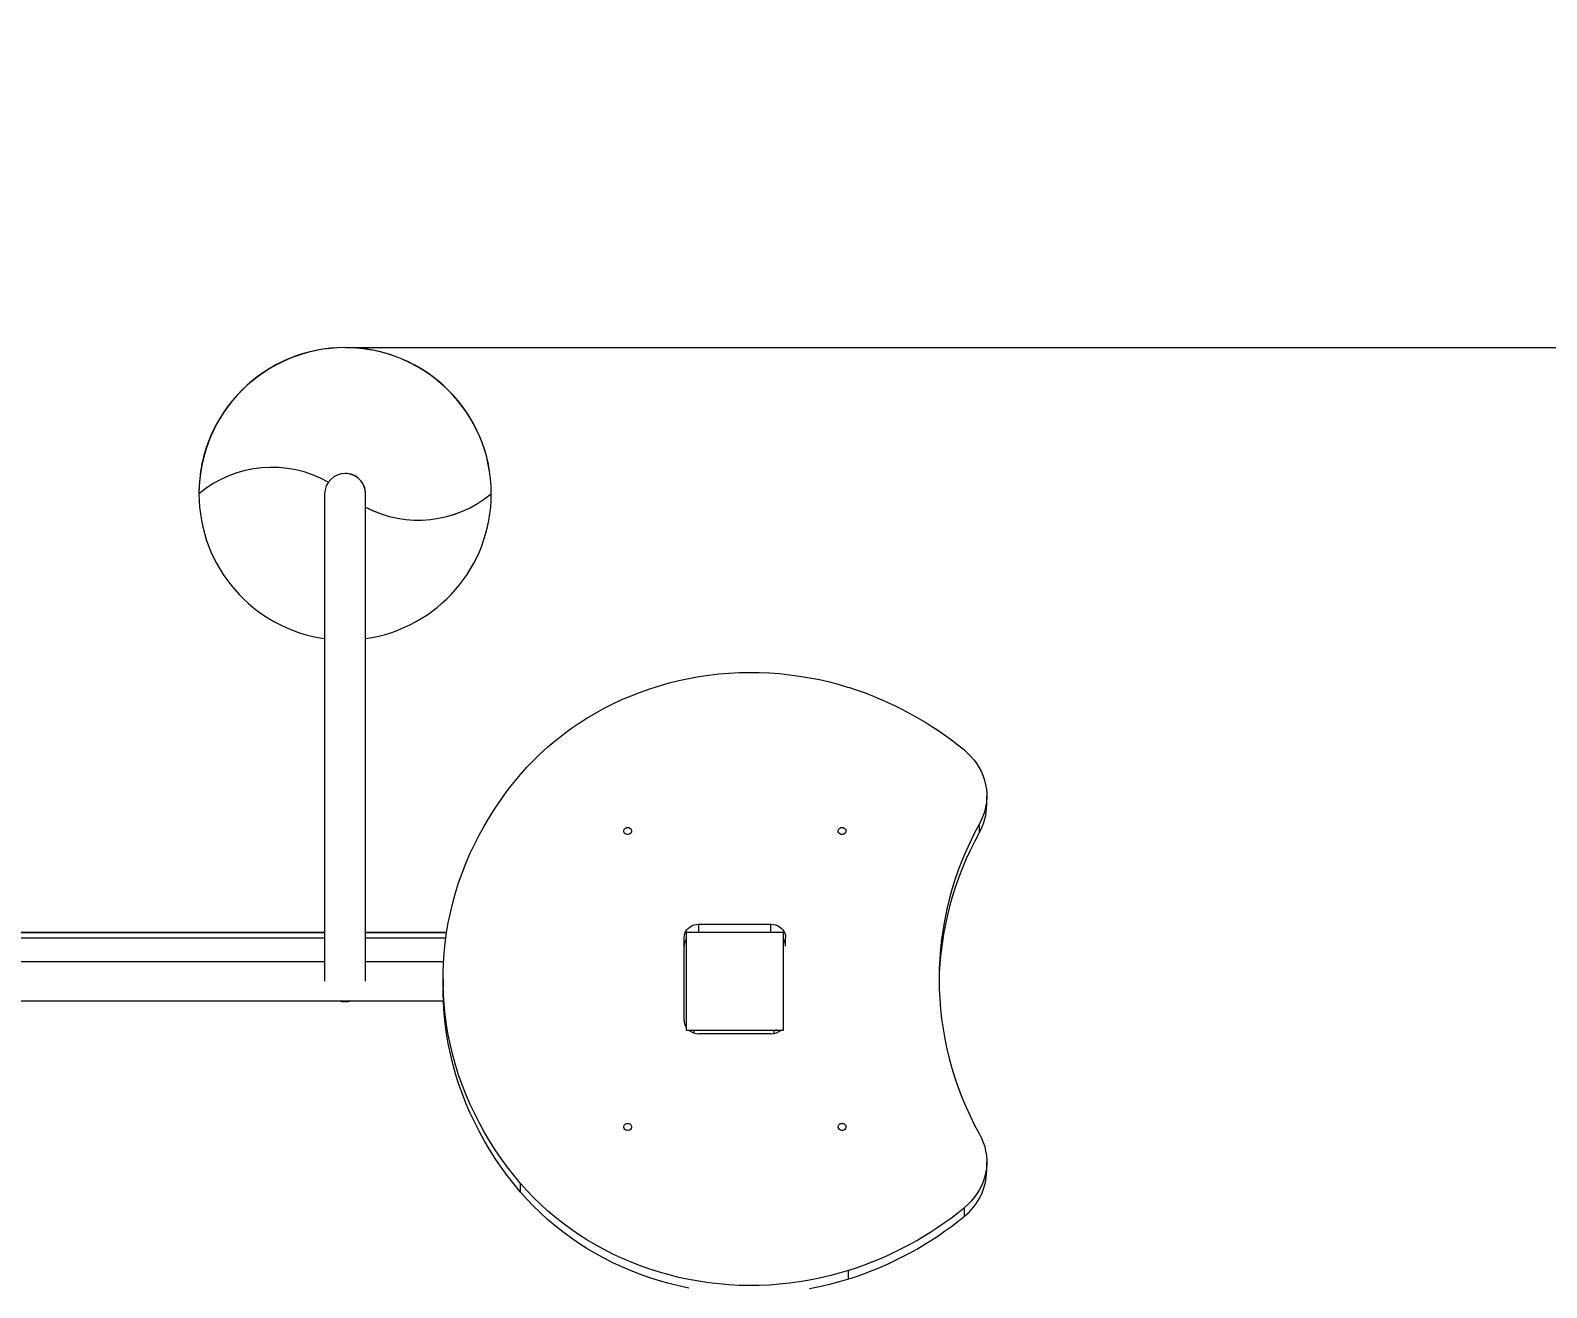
# Model space of a CAD drawing. Header units: millimetres. Extents: x -5713 to 5719, y -6024 to 5481.
# Drawn here: x -935 to 621, y 3016 to 4306 of the extents above; entities that cross this region are included whole.
import ezdxf

# ---------------------------------------------------------------- set-up
doc = ezdxf.new("R2010")
doc.units = ezdxf.units.MM
for name, color, linetype in [('DIKOM_ОБЪЕКТ', 7, 'Continuous'), ('DIKOM_РАЗМЕР_ЗОНА', 7, 'Continuous'), ('DIKOM_РАЗМЕР_ОБЪЕКТА', 7, 'Continuous')]:
    doc.layers.add(name, color=color, linetype=linetype)
doc.styles.add('style1', font='arial.ttf', dxfattribs={"width": 0.8})
doc.dimstyles.new('1-50', dxfattribs={"dimtxt": 300, "dimasz": 200, "dimexe": 100, "dimexo": 0, "dimgap": 100, "dimtad": 1, "dimdec": 0, "dimtxsty": 'style1', "dimcen": 0, "dimclrd": 7, "dimclre": 7, "dimadec": 1, "dimazin": 2, "dimtfac": 1, "dimtdec": 0, "dimtmove": 1, "dimatfit": 3, "dimfxl": 0, "dimlwd": 25, "dimlwe": 18, "dimarcsym": 0})

# ---------------------------------------------------------------- blocks, each defined once
blk = doc.blocks.new('*D15')
at = {"layer": 'Defpoints', "color": 0, "transparency": 16777216}
for p in [(-612.3, 3980.9), (4699.9, 3980.9), (684.2, -2271.4)]:
    blk.add_point(p, dxfattribs=at)
at = {"layer": 'DIKOM_РАЗМЕР_ОБЪЕКТА', "color": 7, "lineweight": 18, "transparency": 16777216}
for p, q in [((-612.3, 3980.9), (4799.9, 3980.9)), ((684.2, -2271.4), (4799.9, -2271.4))]:
    blk.add_line(p, q, dxfattribs=at)
at = {"layer": 'DIKOM_РАЗМЕР_ОБЪЕКТА', "color": 7, "lineweight": 25, "transparency": 16777216}
blk.add_line((4699.9, -2071.4), (4699.9, 3780.9), dxfattribs=at)
at = {"layer": 'DIKOM_РАЗМЕР_ОБЪЕКТА', "color": 7, "transparency": 16777216}
for points in [[(4666.5, 3780.9), (4733.2, 3780.9), (4699.9, 3980.9)], [(4666.5, -2071.4), (4733.2, -2071.4), (4699.9, -2271.4)]]:
    blk.add_solid(points, dxfattribs=at)
at = {"layer": 'DIKOM_РАЗМЕР_ОБЪЕКТА', "color": 0, "transparency": 16777216, "insert": (4446.7, 2209.9), "char_height": 300, "attachment_point": 5, "rotation": 90, "style": 'style1'}
blk.add_mtext('6250', dxfattribs=at)
blk = doc.blocks.new('*D13')
at = {"layer": 'Defpoints', "color": 0, "transparency": 16777216}
for p in [(-612.2, 5480.9), (971.7, -4271.4), (5619.4, -4271.4)]:
    blk.add_point(p, dxfattribs=at)
at = {"layer": 'DIKOM_РАЗМЕР_ЗОНА', "color": 7, "lineweight": 18, "transparency": 16777216}
for p, q in [((-612.2, 5480.9), (5719.4, 5480.9)), ((971.7, -4271.4), (5719.4, -4271.4))]:
    blk.add_line(p, q, dxfattribs=at)
at = {"layer": 'DIKOM_РАЗМЕР_ЗОНА', "color": 7, "lineweight": 25, "transparency": 16777216}
blk.add_line((5619.4, 5280.9), (5619.4, -4071.4), dxfattribs=at)
at = {"layer": 'DIKOM_РАЗМЕР_ЗОНА', "color": 7, "transparency": 16777216}
for points in [[(5586, 5280.9), (5652.7, 5280.9), (5619.4, 5480.9)], [(5586, -4071.4), (5652.7, -4071.4), (5619.4, -4271.4)]]:
    blk.add_solid(points, dxfattribs=at)
at = {"layer": 'DIKOM_РАЗМЕР_ЗОНА', "color": 0, "transparency": 16777216, "insert": (5366.2, 2209.9), "char_height": 300, "attachment_point": 5, "rotation": 90, "style": 'style1'}
blk.add_mtext('9750', dxfattribs=at)

msp = doc.modelspace()

# ---------------------------------------------------------------- linework, layer by layer
at = {"layer": 'DIKOM_ОБЪЕКТ', "color": 7, "linetype": 'Continuous', "lineweight": 15}
for p, q in [((-762.2, 3831.2), (-762.2, 3831.2)), ((-462.2, 3830.7), (-462.2, 3831)), ((-462.2, 3831), (-462.2, 3831)), ((-462.2, 3830.7), (-462.2, 3831)), ((-462.2, 3831), (-462.2, 3831)), ((-462.2, 3830.9), (-462.2, 3830.9)), ((-462.2, 3830.6), (-462.2, 3830.6)), ((46.2, 3511.9), (46.2, 3520.8)), ((38.8, 3483.5), (38.8, 3492.4)), ((-633.2, 3380.9), (-952.2, 3380.9)), ((-952.2, 3380.9), (-633.2, 3380.9)), ((-508, 3380.9), (-591.2, 3380.9)), ((-591.2, 3380.9), (-508, 3380.9)), ((-262.2, 3380.7), (-262.2, 3380.8)), ((-162.2, 3380.7), (-262.2, 3380.7)), ((-262.2, 3380.7), (-262.2, 3280.7)), ((-249.2, 3389.3), (-175.2, 3389.3)), ((-249.2, 3380.4), (-249.2, 3389.3)), ((-175.2, 3380.4), (-175.2, 3389.3)), ((-162.2, 3380.7), (-162.2, 3380.8)), ((-162.2, 3280.7), (-162.2, 3380.7)), ((-633.2, 3374.9), (-952.2, 3374.9)), ((-508.9, 3374.9), (-591.2, 3374.9)), ((-264.2, 3290.5), (-264.2, 3375.7)), ((-264.2, 3366.8), (-264.2, 3375.7)), ((-264.2, 3290.5), (-264.2, 3366.8)), ((-162.2, 3283.8), (-162.2, 3373.6)), ((-160.2, 3366.8), (-160.2, 3375.7)), ((-633.2, 3350.8), (-962.2, 3350.8)), ((-511.2, 3350.8), (-591.2, 3350.8)), ((-511.7, 3333.1), (-511.7, 3324.2)), ((-962.2, 3310.8), (-511.4, 3310.8)), ((-262.2, 3280.7), (-162.2, 3280.7)), ((-175.2, 3276.9), (-249.2, 3276.9)), ((-162.2, 3280.7), (-162.2, 3280.8)), ((46.2, 3136.5), (46.2, 3145.4)), ((-432.1, 3114.4), (-432.1, 3123.2)), ((23.3, 3089.6), (23.3, 3098.5)), ((-95.5, 3025.2), (-95.5, 3034.1))]:
    msp.add_line(p, q, dxfattribs=at)
at = {"layer": 'DIKOM_ОБЪЕКТ', "color": 7, "linetype": 'Continuous', "lineweight": 15, "flags": 128}
for points in [[(-432.1, 3543), (-425.6, 3550.3), (-418.8, 3557.4), (-411.7, 3564.3), (-404.4, 3571), (-396.8, 3577.5), (-388.9, 3583.7), (-380.8, 3589.6), (-372.6, 3595.3), (-364.1, 3600.7), (-355.3, 3605.9), (-346.4, 3610.8), (-337.4, 3615.4), (-328.1, 3619.7), (-318.7, 3623.7), (-309.1, 3627.4), (-299.4, 3630.9), (-289.6, 3634), (-279.7, 3636.8), (-269.6, 3639.3), (-259.5, 3641.4), (-249.3, 3643.3), (-239, 3644.8), (-228.7, 3646), (-218.4, 3646.9), (-208, 3647.5), (-197.6, 3647.7), (-187.2, 3647.6), (-176.8, 3647.2), (-166.4, 3646.4), (-156.1, 3645.3), (-145.8, 3643.9), (-135.5, 3642.2), (-125.4, 3640.2), (-115.3, 3637.8), (-105.3, 3635.1), (-95.5, 3632.1)], [(23.3, 3567.7), (26.9, 3564.5), (30.3, 3561.1), (33.3, 3557.5), (36.1, 3553.7), (38.5, 3549.7), (40.7, 3545.5), (42.5, 3541.3), (43.9, 3536.9), (45, 3532.4), (45.8, 3527.9), (46.2, 3523.4), (46.2, 3518.8), (45.8, 3514.2), (45.1, 3509.7), (44.1, 3505.2), (42.7, 3500.8), (40.9, 3496.6), (38.8, 3492.4)], [(-432.1, 3123.2), (-439.1, 3131.6), (-445.8, 3140.2), (-452.2, 3149), (-458.3, 3157.9), (-464.1, 3167), (-469.6, 3176.3), (-474.8, 3185.7), (-479.6, 3195.2), (-484.2, 3204.9), (-488.4, 3214.7), (-492.2, 3224.6), (-495.7, 3234.6), (-498.9, 3244.8), (-501.7, 3255), (-504.2, 3265.2), (-506.3, 3275.6), (-508.1, 3285.9), (-509.5, 3296.4), (-510.6, 3306.8), (-511.3, 3317.3), (-511.7, 3327.8), (-511.7, 3338.4), (-511.3, 3348.9), (-510.6, 3359.4), (-509.5, 3369.8), (-508.1, 3380.3), (-506.3, 3390.6), (-504.2, 3401), (-501.7, 3411.2), (-498.9, 3421.4), (-495.7, 3431.6), (-492.2, 3441.6), (-488.4, 3451.5), (-484.2, 3461.3), (-479.6, 3471), (-474.8, 3480.5), (-469.6, 3489.9), (-464.1, 3499.2), (-458.3, 3508.3), (-452.2, 3517.2), (-445.8, 3526), (-439.1, 3534.6), (-432.1, 3543)], [(-322.2, 3488.6), (-321.1, 3488.4), (-320, 3487.9), (-319.1, 3487.2), (-318.5, 3486.3), (-318.3, 3485.2), (-318.3, 3484.1), (-318.8, 3483.1), (-319.5, 3482.3), (-320.5, 3481.7), (-321.6, 3481.3), (-322.8, 3481.3), (-324, 3481.7), (-325, 3482.3), (-325.7, 3483.1), (-326.1, 3484.1), (-326.2, 3485.2), (-326, 3486.3), (-325.4, 3487.2), (-324.5, 3487.9), (-323.4, 3488.4), (-322.2, 3488.6)], [(-102.2, 3488.6), (-101.1, 3488.4), (-100, 3487.9), (-99.1, 3487.2), (-98.5, 3486.3), (-98.3, 3485.2), (-98.3, 3484.1), (-98.8, 3483.1), (-99.5, 3482.3), (-100.5, 3481.7), (-101.6, 3481.3), (-102.8, 3481.3), (-104, 3481.7), (-105, 3482.3), (-105.7, 3483.1), (-106.1, 3484.1), (-106.2, 3485.2), (-106, 3486.3), (-105.4, 3487.2), (-104.5, 3487.9), (-103.4, 3488.4), (-102.2, 3488.6)], [(-264.2, 3375.7), (-264.1, 3377.8), (-263.5, 3379.9), (-262.6, 3381.8), (-261.4, 3383.6), (-259.8, 3385.3), (-258.1, 3386.7), (-256.1, 3387.8), (-253.9, 3388.6), (-251.6, 3389.1), (-249.2, 3389.3)], [(-175.2, 3389.3), (-172.9, 3389.1), (-170.6, 3388.6), (-168.4, 3387.8), (-166.4, 3386.7), (-164.6, 3385.3), (-163.1, 3383.6), (-161.9, 3381.8), (-161, 3379.9), (-160.4, 3377.8), (-160.2, 3375.7)], [(-432.1, 3114.4), (-439.1, 3122.7), (-445.8, 3131.3), (-452.2, 3140.1), (-458.3, 3149), (-464.1, 3158.1), (-469.6, 3167.4), (-474.8, 3176.8), (-479.6, 3186.4), (-484.2, 3196), (-488.4, 3205.8), (-492.2, 3215.8), (-495.7, 3225.8), (-498.9, 3235.9), (-501.7, 3246.1), (-504.2, 3256.3), (-506.3, 3266.7), (-508.1, 3277.1), (-509.5, 3287.5), (-510.6, 3298), (-511.3, 3308.5), (-511.7, 3319), (-511.7, 3324.2)], [(-254.2, 3280.7), (-254.2, 3280.5), (-254.2, 3279.9), (-254.2, 3279.2), (-254.2, 3278.3), (-254.2, 3277.7)], [(-172.2, 3280.7), (-172.2, 3280.5), (-172.2, 3279.9), (-172.2, 3279.2), (-172.2, 3278.3), (-172.2, 3277.4)], [(-322.2, 3184.9), (-321.1, 3184.7), (-320, 3184.3), (-319.1, 3183.5), (-318.5, 3182.6), (-318.3, 3181.5), (-318.3, 3180.5), (-318.8, 3179.5), (-319.5, 3178.6), (-320.5, 3178), (-321.6, 3177.7), (-322.8, 3177.7), (-324, 3178), (-325, 3178.6), (-325.7, 3179.5), (-326.1, 3180.5), (-326.2, 3181.5), (-326, 3182.6), (-325.4, 3183.5), (-324.5, 3184.3), (-323.4, 3184.7), (-322.2, 3184.9)], [(-102.2, 3184.9), (-101.1, 3184.7), (-100, 3184.3), (-99.1, 3183.5), (-98.5, 3182.6), (-98.3, 3181.5), (-98.3, 3180.5), (-98.8, 3179.5), (-99.5, 3178.6), (-100.5, 3178), (-101.6, 3177.7), (-102.8, 3177.7), (-104, 3178), (-105, 3178.6), (-105.7, 3179.5), (-106.1, 3180.5), (-106.2, 3181.5), (-106, 3182.6), (-105.4, 3183.5), (-104.5, 3184.3), (-103.4, 3184.7), (-102.2, 3184.9)], [(38.8, 3173.8), (40.9, 3169.6), (42.7, 3165.4), (44.1, 3161), (45.1, 3156.5), (45.8, 3152), (46.2, 3147.4), (46.2, 3142.8), (45.8, 3138.3), (45, 3133.8), (43.9, 3129.3), (42.5, 3124.9), (40.7, 3120.7), (38.5, 3116.5), (36.1, 3112.5), (33.3, 3108.7), (30.3, 3105.1), (26.9, 3101.7), (23.3, 3098.5)], [(-95.5, 3034.1), (-105.3, 3031.1), (-115.3, 3028.4), (-125.4, 3026), (-135.5, 3024), (-145.8, 3022.3), (-156.1, 3020.9), (-166.4, 3019.8), (-176.8, 3019), (-187.2, 3018.6), (-197.6, 3018.5), (-208, 3018.7), (-218.4, 3019.3), (-228.7, 3020.2), (-239, 3021.4), (-249.3, 3022.9), (-259.5, 3024.8), (-269.6, 3026.9), (-279.7, 3029.4), (-289.6, 3032.2), (-299.4, 3035.3), (-309.1, 3038.8), (-318.7, 3042.5), (-328.1, 3046.5), (-337.4, 3050.8), (-346.4, 3055.4), (-355.3, 3060.3), (-364.1, 3065.5), (-372.6, 3070.9), (-380.8, 3076.6), (-388.9, 3082.5), (-396.8, 3088.7), (-404.4, 3095.2), (-411.7, 3101.9), (-418.8, 3108.8), (-425.6, 3115.9), (-432.1, 3123.2)], [(-259.5, 3015.9), (-269.6, 3018.1), (-279.7, 3020.5), (-289.6, 3023.3), (-299.4, 3026.5), (-309.1, 3029.9), (-318.7, 3033.6), (-328.1, 3037.6), (-337.4, 3041.9), (-346.4, 3046.5), (-355.3, 3051.4), (-364.1, 3056.6), (-372.6, 3062), (-380.8, 3067.7), (-388.9, 3073.7), (-396.8, 3079.9), (-404.4, 3086.3), (-411.7, 3093), (-418.8, 3099.9), (-425.6, 3107), (-432.1, 3114.4)], [(-95.5, 3025.2), (-105.3, 3022.2), (-115.3, 3019.5), (-125.4, 3017.2), (-135.5, 3015.1)]]:
    msp.add_lwpolyline(points, dxfattribs=at)
at = {"layer": 'DIKOM_ОБЪЕКТ', "color": 7, "linetype": 'Continuous', "lineweight": 15}
for centre, radius, start, end in [((-612.2, 3831), 150, 360, 179.8872), ((-612.2, 3831), 150, 360, 179.754), ((-612.2, 3831), 150, 360, 179.8872), ((-612.2, 3831), 150, 360, 179.754), ((-612.2, 3830.9), 150, 360, 180), ((-612.2, 3830.9), 150, 360, 179.754), ((-687.2, 3740.7), 117.3, 60.5098, 129.7306), ((-612.2, 3830.8), 21, 359.8872, 179.8872), ((-612.2, 3830.8), 21, 90, 179.9137), ((-612.2, 3830.8), 21, 359.9053, 90), ((-612.2, 3830.9), 150, 180, 261.9452), ((-537.2, 3921.2), 117.3, 242.5656, 309.7306), ((-537.2, 3921.2), 117.3, 242.5937, 309.7306), ((-612.2, 3830.9), 150, 278.0547, 360), ((-204, 3290.1), 358.8, 50.6854, 72.3881), ((-12.5, 3512.1), 58.7, 330.9105, 359.857), ((324.1, 3333.1), 326.8, 150.8249, 209.1751), ((326.3, 3323.5), 329.1, 150.8947, 179.0934), ((-251.6, 3366.7), 12.7, 147.3684, 179.7687), ((-172.9, 3366.7), 12.7, 0.2313, 32.631), ((-612.2, 3330.8), 21, 252.2472, 270), ((-612.2, 3330.8), 21, 270, 287.7528), ((-251.6, 3290.6), 12.7, 180.2313, 212.6317), ((-249.4, 3292.7), 15.8, 229.4324, 270.4465), ((-175.1, 3292.8), 15.9, 269.6212, 310.4999), ((-172.2, 3270.9), 10, 56.9248, 78.8194), ((-172.2, 3270.9), 10, 56.9207, 78.7971), ((-14.7, 3137.2), 60.9, 308.6142, 359.3685), ((-204, 3376.1), 358.8, 287.6119, 309.3146), ((-204, 3367.2), 358.8, 287.6119, 309.3146)]:
    msp.add_arc(centre, radius, start, end, dxfattribs=at)
for points, knots in [([(-633.2, 3830.9), (-633.2, 3830.9), (-633.2, 3830.9), (-633.2, 3830.9), (-633.2, 3830.9), (-633.2, 3830.9), (-633.2, 3830.8), (-633.2, 3830.8), (-633.2, 3830.8), (-633.2, 3830.4), (-633.2, 3829.7), (-633.2, 3828.7), (-633.2, 3827.4), (-633.2, 3825.8), (-633.2, 3823.8), (-633.2, 3821.6), (-633.2, 3819), (-633.2, 3816.2), (-633.2, 3813), (-633.2, 3809.5), (-633.2, 3805.8), (-633.2, 3801.8), (-633.2, 3797.5), (-633.2, 3792.9), (-633.2, 3788.1), (-633.2, 3783), (-633.2, 3777.6), (-633.2, 3772), (-633.2, 3766.1), (-633.2, 3760.1), (-633.2, 3753.8), (-633.2, 3747.2), (-633.2, 3740.5), (-633.2, 3733.5), (-633.2, 3726.4), (-633.2, 3719.1), (-633.2, 3711.6), (-633.2, 3703.9), (-633.2, 3696.1), (-633.2, 3688.2), (-633.2, 3680.1), (-633.2, 3671.9), (-633.2, 3663.5), (-633.2, 3655.1), (-633.2, 3646.5), (-633.2, 3637.9), (-633.2, 3629.2), (-633.2, 3620.5), (-633.2, 3611.7), (-633.2, 3602.9), (-633.2, 3594), (-633.2, 3585.1), (-633.2, 3576.2), (-633.2, 3567.3), (-633.2, 3558.5), (-633.2, 3549.6), (-633.2, 3540.8), (-633.2, 3532.1), (-633.2, 3523.4), (-633.2, 3514.8), (-633.2, 3506.3), (-633.2, 3497.8), (-633.2, 3489.5), (-633.2, 3481.3), (-633.2, 3473.2), (-633.2, 3465.2), (-633.2, 3457.4), (-633.2, 3449.8), (-633.2, 3442.3), (-633.2, 3435), (-633.2, 3427.9), (-633.2, 3420.9), (-633.2, 3414.2), (-633.2, 3407.7), (-633.2, 3401.4), (-633.2, 3395.3), (-633.2, 3389.5), (-633.2, 3383.9), (-633.2, 3378.5), (-633.2, 3373.4), (-633.2, 3368.6), (-633.2, 3364), (-633.2, 3359.7), (-633.2, 3355.7), (-633.2, 3352), (-633.2, 3348.6), (-633.2, 3345.4), (-633.2, 3342.6), (-633.2, 3340), (-633.2, 3337.8), (-633.2, 3335.9), (-633.2, 3334.2), (-633.2, 3332.9), (-633.2, 3331.9), (-633.2, 3331.2), (-633.2, 3330.9), (-633.2, 3330.9), (-633.2, 3330.9), (-633.2, 3330.8), (-633.2, 3330.8), (-633.2, 3330.8), (-633.2, 3330.8)], [0, 0, 0, 0, 0.000025, 0.000046, 0.00008, 0.000155, 0.000409, 0.001616, 0.007921, 0.019314, 0.030636, 0.041956, 0.053276, 0.064596, 0.075916, 0.087236, 0.098555, 0.109875, 0.121195, 0.132515, 0.143834, 0.155154, 0.166474, 0.177794, 0.189113, 0.200433, 0.211753, 0.223073, 0.234392, 0.245712, 0.257032, 0.268351, 0.279671, 0.290991, 0.302311, 0.31363, 0.32495, 0.33627, 0.34759, 0.358909, 0.370229, 0.381549, 0.392869, 0.404188, 0.415508, 0.426828, 0.438148, 0.449467, 0.460787, 0.472107, 0.483426, 0.494746, 0.506066, 0.517386, 0.528705, 0.540025, 0.551345, 0.562665, 0.573984, 0.585304, 0.596624, 0.607944, 0.619263, 0.630583, 0.641903, 0.653223, 0.664542, 0.675862, 0.687182, 0.698501, 0.709821, 0.721141, 0.732461, 0.74378, 0.7551, 0.76642, 0.77774, 0.789059, 0.800379, 0.811699, 0.823019, 0.834338, 0.845658, 0.856978, 0.868298, 0.879617, 0.890937, 0.902257, 0.913577, 0.924896, 0.936216, 0.947536, 0.958856, 0.970175, 0.981495, 0.992815, 0.996615, 0.998515, 0.999465, 0.99994, 1, 1, 1, 1]), ([(-591.2, 3330.8), (-591.2, 3330.8), (-591.2, 3330.8), (-591.2, 3330.9), (-591.2, 3331.1), (-591.2, 3331.7), (-591.2, 3332.5), (-591.2, 3333.8), (-591.2, 3335.3), (-591.2, 3337.1), (-591.2, 3339.2), (-591.2, 3341.7), (-591.2, 3344.4), (-591.2, 3347.5), (-591.2, 3350.8), (-591.2, 3354.4), (-591.2, 3358.4), (-591.2, 3362.5), (-591.2, 3367), (-591.2, 3371.8), (-591.2, 3376.8), (-591.2, 3382), (-591.2, 3387.5), (-591.2, 3393.3), (-591.2, 3399.3), (-591.2, 3405.5), (-591.2, 3412), (-591.2, 3418.6), (-591.2, 3425.5), (-591.2, 3432.6), (-591.2, 3439.8), (-591.2, 3447.2), (-591.2, 3454.8), (-591.2, 3462.6), (-591.2, 3470.5), (-591.2, 3478.5), (-591.2, 3486.7), (-591.2, 3495), (-591.2, 3503.4), (-591.2, 3511.9), (-591.2, 3520.5), (-591.2, 3529.2), (-591.2, 3537.9), (-591.2, 3546.7), (-591.2, 3555.5), (-591.2, 3564.4), (-591.2, 3573.2), (-591.2, 3582.1), (-591.2, 3591), (-591.2, 3599.9), (-591.2, 3608.7), (-591.2, 3617.5), (-591.2, 3626.3), (-591.2, 3635), (-591.2, 3643.7), (-591.2, 3652.2), (-591.2, 3660.7), (-591.2, 3669.1), (-591.2, 3677.3), (-591.2, 3685.5), (-591.2, 3693.5), (-591.2, 3701.3), (-591.2, 3709), (-591.2, 3716.6), (-591.2, 3724), (-591.2, 3731.2), (-591.2, 3738.2), (-591.2, 3745), (-591.2, 3751.6), (-591.2, 3758), (-591.2, 3764.1), (-591.2, 3770.1), (-591.2, 3775.7), (-591.2, 3781.2), (-591.2, 3786.4), (-591.2, 3791.3), (-591.2, 3796), (-591.2, 3800.4), (-591.2, 3804.5), (-591.2, 3808.3), (-591.2, 3811.9), (-591.2, 3815.1), (-591.2, 3818.1), (-591.2, 3820.7), (-591.2, 3823.1), (-591.2, 3825.1), (-591.2, 3826.9), (-591.2, 3828.3), (-591.2, 3829.4), (-591.2, 3830.2), (-591.2, 3830.6), (-591.2, 3830.8), (-591.2, 3830.8), (-591.2, 3830.8), (-591.2, 3830.8), (-591.2, 3830.8)], [0, 0, 0, 0, 0.000361, 0.003841, 0.014246, 0.025558, 0.036892, 0.048227, 0.059562, 0.070896, 0.082231, 0.093566, 0.104901, 0.116236, 0.127571, 0.138906, 0.150241, 0.161576, 0.172911, 0.184246, 0.195581, 0.206916, 0.218251, 0.229586, 0.240921, 0.252256, 0.263591, 0.274926, 0.286261, 0.297596, 0.308931, 0.320266, 0.331601, 0.342936, 0.354271, 0.365606, 0.376941, 0.388276, 0.399611, 0.410946, 0.422281, 0.433616, 0.444951, 0.456286, 0.467621, 0.478956, 0.490291, 0.501626, 0.512961, 0.524296, 0.535631, 0.546966, 0.558301, 0.569636, 0.580971, 0.592306, 0.603641, 0.614976, 0.626311, 0.637646, 0.648981, 0.660316, 0.671651, 0.682986, 0.694321, 0.705656, 0.716991, 0.728326, 0.739661, 0.750996, 0.762331, 0.773666, 0.785001, 0.796336, 0.807671, 0.819006, 0.830341, 0.841676, 0.853011, 0.864346, 0.875681, 0.887016, 0.898351, 0.909686, 0.921021, 0.932356, 0.943691, 0.955026, 0.966361, 0.977696, 0.989031, 0.994934, 0.997885, 0.999361, 1, 1, 1, 1])]:
    msp.add_open_spline(points, degree=3, knots=knots, dxfattribs=at)

# ---------------------------------------------------------------- dimensions: what is measured, and where the dimension line sits
at = {"layer": 'DIKOM_РАЗМЕР_ЗОНА'}
dim = msp.add_linear_dim(base=(5619.4, -4271.4), p1=(-612.2, 5480.9), p2=(971.7, -4271.4), angle=90, text='9750', dimstyle='1-50', override={"dimscale": 1, "dimtix": 0, "dimtofl": 1, "dimtmove": 1, "dimatfit": 3}, dxfattribs=at)
dim.commit()
dim.dimension.update_dxf_attribs({"geometry": '*D13', "text_midpoint": (5619.4, 2209.9), "dimtype": 160})
at = {"layer": 'DIKOM_РАЗМЕР_ОБЪЕКТА'}
dim = msp.add_linear_dim(base=(4699.9, 3980.9), p1=(684.2, -2271.4), p2=(-612.3, 3980.9), angle=90, text='6250', dimstyle='1-50', override={"dimscale": 1, "dimtix": 0, "dimtofl": 1, "dimtmove": 1, "dimatfit": 3}, dxfattribs=at)
dim.commit()
dim.dimension.update_dxf_attribs({"geometry": '*D15', "text_midpoint": (4699.9, 2209.9), "dimtype": 160})

doc.saveas('drawing.dxf')
